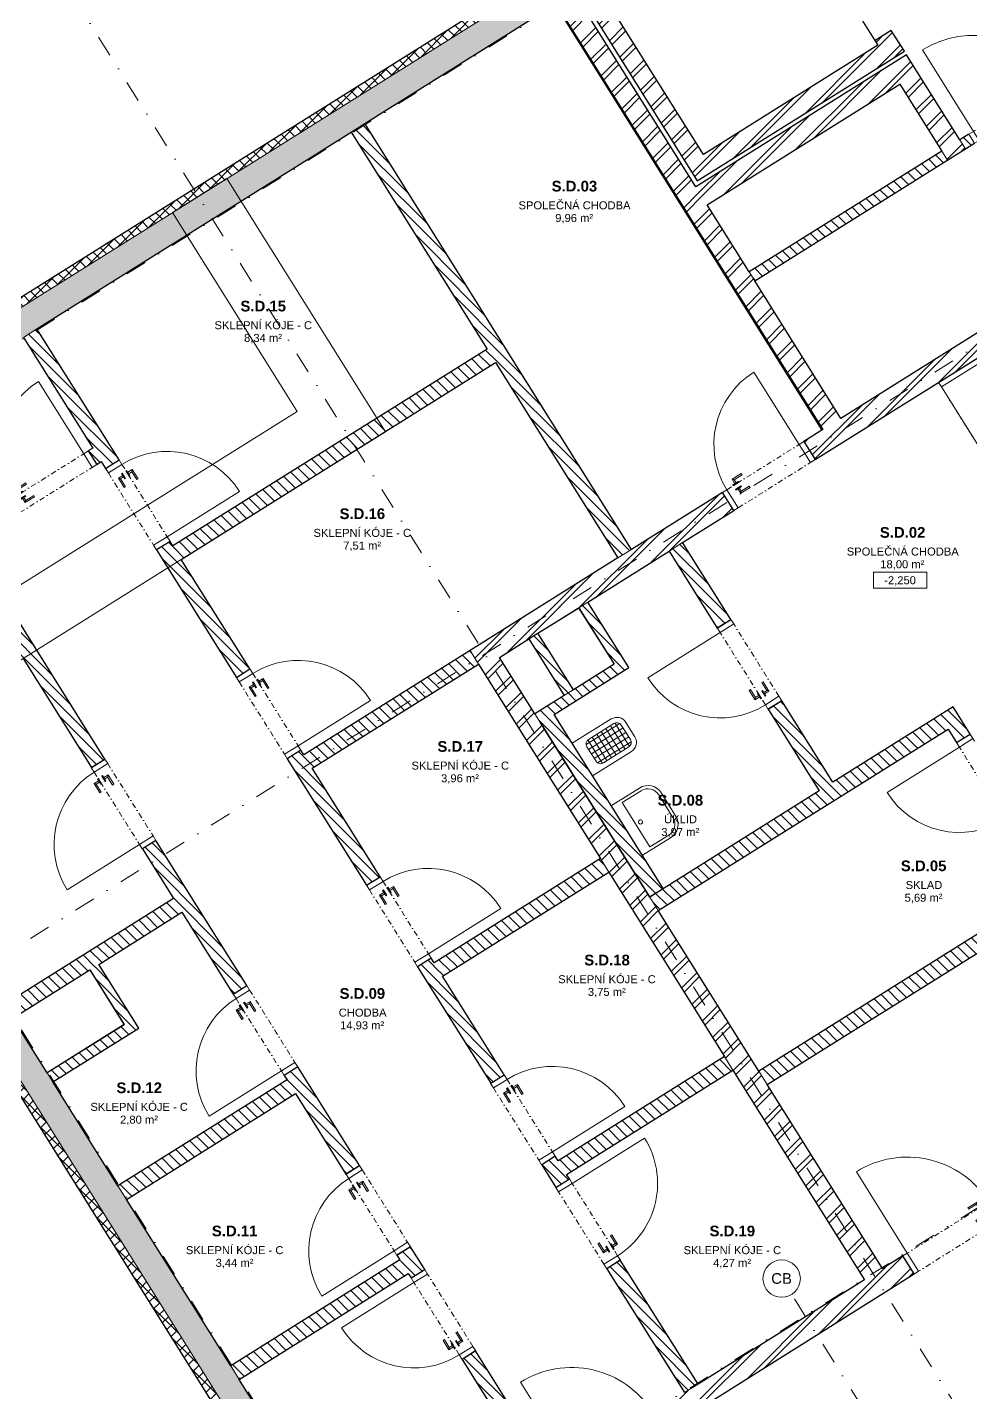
# Model space of a CAD drawing. Header units: millimetres. Extents: x -45447 to 28320, y -3247 to 72859.
# Drawn here: x -38150 to -29310, y 47419 to 60215 of the extents above; entities that cross this region are included whole.
import ezdxf

# ---------------------------------------------------------------- set-up
doc = ezdxf.new("R2010")
doc.units = ezdxf.units.MM
for name, pattern in [('HA_DashDot_10mm-S3mm', [500, 200, -150, 0, -150]), ('HA_DashDot_2_2mm-S0_6mm', [110, 50, -30, 0, -30]), ('HA_DashDot_4mm-S1mm', [200, 100, -50, 0, -50])]:
    doc.linetypes.add(name, pattern=pattern)
for name, color, linetype, lineweight in [('-UNDERLAY_A-AREA-____-IDEN', 252, 'Continuous', 9), ('-UNDERLAY_A-DOOR-____-OTLN', 252, 'Continuous', 9), ('-UNDERLAY_A-DOOR-FRAM-MCUT', 252, 'Continuous', 9), ('-UNDERLAY_A-FLOR-____-OTLN', 252, 'Continuous', 9), ('-UNDERLAY_A-FLOR-HRAL-OTLN', 252, 'Continuous', 9), ('-UNDERLAY_A-GENM-____-OTLN', 252, 'Continuous', 9), ('-UNDERLAY_A-WALL-____-MCUT', 252, 'Continuous', 9), ('-UNDERLAY_A-WALL-____-PATT', 252, 'Continuous', 25), ('-UNDERLAY_G-____-____-DIMS', 252, 'Continuous', 5), ('-UNDERLAY_I-WALL-____-MCUT', 252, 'Continuous', 25), ('-UNDERLAY_P-SANR-FIXT-OTLN', 252, 'Continuous', 9), ('-UNDERLAY_S-BEAM-____-OTLN', 252, 'Continuous', 9), ('-UNDERLAY_S-GRID-____-IDEN', 252, 'Continuous', 9), ('-UNDERLAY_S-GRID-____-OTLN', 252, 'Continuous', 5), ('-UNDERLAY_S-STRS-____-OTLN', 252, 'Continuous', 9), ('A-DOOR-____-MCUT', 252, 'HA_DashDot_2_2mm-S0_6mm', 9), ('A-DOOR-____-OTLN', 252, 'Continuous', 9)]:
    doc.layers.add(name, color=color, linetype=linetype, lineweight=lineweight)
doc.styles.add('Arial_1', font='arial.ttf', dxfattribs={"height": 100})
doc.styles.add('Arial_2', font='arial.ttf', dxfattribs={"height": 75})
doc.styles.add('Arial_B', font='arialbd.ttf', dxfattribs={"height": 100})
pattern_1 = [(45, (0, 0), (0, 106.06602), [75, -75]), (135, (0, 56.066), (-106.06602, 7e-15), [75, -75])]
pattern_2 = [(45, (0, 0), (-125.7236, 125.7236), []), (45, (0, 190.5), (-125.7236, 125.7236), [])]
pattern_3 = [(135, (0, 0), (-53.03301, -53.03301), [])]
pattern_4 = [(45, (0, 0), (-53.03301, 53.03301), []), (135, (0, 0), (-53.03301, -53.03301), [])]

# ---------------------------------------------------------------- blocks, each defined once
blk = doc.blocks.new('Top Rail Type - Top Rail_Internal_-1382702-1PP')
at = {"layer": '-UNDERLAY_A-FLOR-HRAL-OTLN'}
for p, q in [((-29610, 56887), (-28491, 57588)), ((-28491, 57588), (-28465, 57546)), ((-29584, 56845), (-28465, 57546)), ((-29610, 56887), (-29584, 56845))]:
    blk.add_line(p, q, dxfattribs=at)
blk = doc.blocks.new('HA_DR_Single_Swing_Solid - In_900x1970_SKLEP-1383690-1PP')
at = {"layer": '-UNDERLAY_A-DOOR-FRAM-MCUT'}
for p, q in [((-450, 100), (-500, 100)), ((-500, 100), (-500, -100)), ((-450, -100), (-450, 100)), ((500, 100), (450, 100)), ((450, 100), (450, -100)), ((500, -100), (500, 100)), ((-500, -100), (-450, -100)), ((450, -100), (500, -100))]:
    blk.add_line(p, q, dxfattribs=at)
at = {"layer": 'A-DOOR-____-MCUT'}
for p, q in [((-450, 100), (450, 100)), ((-450, -100), (450, -100))]:
    blk.add_line(p, q, dxfattribs=at)
at = {"layer": 'A-DOOR-____-OTLN'}
for p, q in [((-380, -52), (-320, -52)), ((-380, -52), (-380, -60)), ((-320, -60), (-380, -60)), ((-380, -100), (-320, -100)), ((-380, -100), (-380, -108)), ((-320, -108), (-380, -108)), ((-358, -3), (-358, -52)), ((-255, -3), (-358, -3)), ((-358, -108), (-358, -158)), ((-343, -52), (-343, -18)), ((-343, -18), (-255, -18)), ((-343, -143), (-343, -108)), ((-320, -60), (-320, -52)), ((-320, -108), (-320, -100)), ((-255, -3), (-255, -18)), ((-358, -158), (-255, -158)), ((-255, -143), (-343, -143)), ((-255, -143), (-255, -158))]:
    blk.add_line(p, q, dxfattribs=at)
at = {"layer": 'A-DOOR-____-OTLN', "lineweight": 5}
blk.add_line((450, -1000), (450, -100), dxfattribs=at)
blk.add_arc((450, -100), 900, 180, 270, dxfattribs=at)
at = {"layer": 'A-DOOR-____-OTLN'}
for points in [[(-343, -18), (-343, -18), (-343, -17), (-343, -17), (-343, -17), (-344, -16), (-344, -16), (-345, -15), (-345, -15), (-346, -14), (-347, -13), (-347, -13), (-348, -12), (-348, -12), (-349, -11), (-349, -11), (-350, -10), (-350, -10), (-350, -10), (-351, -9), (-351, -9), (-352, -8), (-352, -8), (-353, -7), (-353, -7), (-354, -6), (-354, -6), (-355, -5), (-355, -5), (-356, -4), (-356, -4), (-357, -3), (-357, -3), (-357, -3), (-358, -3), (-358, -3)], [(-358, -158), (-358, -158), (-357, -157), (-357, -157), (-357, -157), (-356, -156), (-356, -156), (-355, -155), (-355, -155), (-354, -154), (-353, -153), (-353, -153), (-352, -152), (-352, -152), (-351, -151), (-351, -151), (-350, -150), (-350, -150), (-350, -150), (-349, -149), (-349, -149), (-348, -148), (-348, -148), (-347, -147), (-347, -147), (-346, -146), (-346, -146), (-345, -145), (-345, -145), (-344, -144), (-344, -144), (-343, -143), (-343, -143), (-343, -143), (-343, -143), (-343, -143)]]:
    blk.add_open_spline(points, degree=3, knots=[0, 0, 0, 0, 0.083333, 0.125, 0.166667, 0.208333, 0.229167, 0.25, 0.291667, 0.333333, 0.354167, 0.375, 0.395833, 0.416667, 0.4375, 0.458333, 0.479167, 0.5, 0.520833, 0.541667, 0.5625, 0.583333, 0.604167, 0.625, 0.645833, 0.666667, 0.6875, 0.708333, 0.75, 0.770833, 0.791667, 0.833333, 0.875, 0.916667, 1, 1, 1, 1], dxfattribs=at)
blk = doc.blocks.new('HA_DR_Single_Swing_Solid - In_800x1970_SKLEP-V14-1PP')
at = {"layer": '-UNDERLAY_A-DOOR-FRAM-MCUT'}
for p, q in [((-400, 75), (-450, 75)), ((-450, 75), (-450, -75)), ((-400, -75), (-400, 75)), ((450, 75), (400, 75)), ((400, 75), (400, -75)), ((450, -75), (450, 75)), ((-450, -75), (-400, -75)), ((400, -75), (450, -75))]:
    blk.add_line(p, q, dxfattribs=at)
at = {"layer": 'A-DOOR-____-MCUT'}
for p, q in [((-400, 75), (400, 75)), ((-400, -75), (400, -75))]:
    blk.add_line(p, q, dxfattribs=at)
at = {"layer": 'A-DOOR-____-OTLN'}
for p, q in [((-308, 22), (-308, -27)), ((-205, 22), (-308, 22)), ((-293, -27), (-293, 7)), ((-293, 7), (-205, 7)), ((-205, 22), (-205, 7)), ((-330, -27), (-270, -27)), ((-330, -27), (-330, -35)), ((-270, -35), (-330, -35)), ((-330, -75), (-270, -75)), ((-330, -75), (-330, -83)), ((-270, -83), (-330, -83)), ((-308, -83), (-308, -133)), ((-293, -118), (-293, -83)), ((-205, -118), (-293, -118)), ((-270, -35), (-270, -27)), ((-270, -83), (-270, -75)), ((-205, -118), (-205, -133)), ((-308, -133), (-205, -133))]:
    blk.add_line(p, q, dxfattribs=at)
at = {"layer": 'A-DOOR-____-OTLN', "lineweight": 5}
blk.add_line((400, -875), (400, -75), dxfattribs=at)
blk.add_arc((400, -75), 800, 180, 270, dxfattribs=at)
at = {"layer": 'A-DOOR-____-OTLN'}
for points in [[(-293, 7), (-293, 7), (-293, 8), (-293, 8), (-293, 8), (-294, 9), (-294, 9), (-295, 10), (-295, 10), (-296, 11), (-297, 12), (-297, 12), (-298, 13), (-298, 13), (-299, 14), (-299, 14), (-300, 15), (-300, 15), (-300, 15), (-301, 16), (-301, 16), (-302, 17), (-302, 17), (-303, 18), (-303, 18), (-304, 19), (-304, 19), (-305, 20), (-305, 20), (-306, 21), (-306, 21), (-307, 22), (-307, 22), (-307, 22), (-308, 22), (-308, 22)], [(-308, -133), (-308, -133), (-307, -132), (-307, -132), (-307, -132), (-306, -131), (-306, -131), (-305, -130), (-305, -130), (-304, -129), (-303, -128), (-303, -128), (-302, -127), (-302, -127), (-301, -126), (-301, -126), (-300, -125), (-300, -125), (-300, -125), (-299, -124), (-299, -124), (-298, -123), (-298, -123), (-297, -122), (-297, -122), (-296, -121), (-296, -121), (-295, -120), (-295, -120), (-294, -119), (-294, -119), (-293, -118), (-293, -118), (-293, -118), (-293, -118), (-293, -118)]]:
    blk.add_open_spline(points, degree=3, knots=[0, 0, 0, 0, 0.083333, 0.125, 0.166667, 0.208333, 0.229167, 0.25, 0.291667, 0.333333, 0.354167, 0.375, 0.395833, 0.416667, 0.4375, 0.458333, 0.479167, 0.5, 0.520833, 0.541667, 0.5625, 0.583333, 0.604167, 0.625, 0.645833, 0.666667, 0.6875, 0.708333, 0.75, 0.770833, 0.791667, 0.833333, 0.875, 0.916667, 1, 1, 1, 1], dxfattribs=at)
blk = doc.blocks.new('HA_DR_Single_Swing_Solid - In_800x1970_SKLEP-V15-1PP')
at = {"layer": '-UNDERLAY_A-DOOR-FRAM-MCUT'}
for p, q in [((-450, -75), (-450, 75)), ((-450, 75), (-400, 75)), ((-400, 75), (-400, -75)), ((400, 75), (450, 75)), ((400, -75), (400, 75)), ((450, 75), (450, -75)), ((-400, -75), (-450, -75)), ((450, -75), (400, -75))]:
    blk.add_line(p, q, dxfattribs=at)
at = {"layer": 'A-DOOR-____-MCUT'}
for p, q in [((-400, 75), (400, 75)), ((-400, -75), (400, -75))]:
    blk.add_line(p, q, dxfattribs=at)
at = {"layer": 'A-DOOR-____-OTLN', "lineweight": 5}
blk.add_line((400, 875), (400, 75), dxfattribs=at)
at = {"layer": 'A-DOOR-____-OTLN'}
for p, q in [((-308, 132), (-308, 83)), ((-205, 132), (-308, 132)), ((-205, 132), (-205, 118)), ((-330, 83), (-270, 83)), ((-330, 83), (-330, 75)), ((-270, 75), (-330, 75)), ((-330, 35), (-270, 35)), ((-330, 35), (-330, 27)), ((-270, 27), (-330, 27)), ((-308, 27), (-308, -22)), ((-293, 83), (-293, 118)), ((-293, 118), (-205, 118)), ((-293, -8), (-293, 27)), ((-270, 75), (-270, 83)), ((-270, 27), (-270, 35)), ((-308, -22), (-205, -22)), ((-205, -8), (-293, -8)), ((-205, -8), (-205, -22))]:
    blk.add_line(p, q, dxfattribs=at)
at = {"layer": 'A-DOOR-____-OTLN', "lineweight": 5}
blk.add_arc((400, 75), 800, 90, 180, dxfattribs=at)
at = {"layer": 'A-DOOR-____-OTLN'}
for points in [[(-293, 118), (-293, 118), (-293, 118), (-293, 118), (-293, 118), (-294, 119), (-294, 119), (-295, 120), (-295, 120), (-296, 121), (-297, 122), (-297, 122), (-298, 123), (-298, 123), (-299, 124), (-299, 124), (-300, 125), (-300, 125), (-300, 125), (-301, 126), (-301, 126), (-302, 127), (-302, 127), (-303, 128), (-303, 128), (-304, 129), (-304, 129), (-305, 130), (-305, 130), (-306, 131), (-306, 131), (-307, 132), (-307, 132), (-307, 132), (-308, 132), (-308, 132)], [(-308, -22), (-308, -22), (-307, -22), (-307, -22), (-307, -22), (-306, -21), (-306, -21), (-305, -20), (-305, -20), (-304, -19), (-303, -18), (-303, -18), (-302, -17), (-302, -17), (-301, -16), (-301, -16), (-300, -15), (-300, -15), (-300, -15), (-299, -14), (-299, -14), (-298, -13), (-298, -13), (-297, -12), (-297, -12), (-296, -11), (-296, -11), (-295, -10), (-295, -10), (-294, -9), (-294, -9), (-293, -8), (-293, -8), (-293, -8), (-293, -8), (-293, -8)]]:
    blk.add_open_spline(points, degree=3, knots=[0, 0, 0, 0, 0.083333, 0.125, 0.166667, 0.208333, 0.229167, 0.25, 0.291667, 0.333333, 0.354167, 0.375, 0.395833, 0.416667, 0.4375, 0.458333, 0.479167, 0.5, 0.520833, 0.541667, 0.5625, 0.583333, 0.604167, 0.625, 0.645833, 0.666667, 0.6875, 0.708333, 0.75, 0.770833, 0.791667, 0.833333, 0.875, 0.916667, 1, 1, 1, 1], dxfattribs=at)
blk = doc.blocks.new('HA_DR_Single_Swing_Solid - In_800x1970_SKLEP-V16-1PP')
at = {"layer": '-UNDERLAY_A-DOOR-FRAM-MCUT'}
for p, q in [((-450, -100), (-450, 100)), ((-450, 100), (-400, 100)), ((-400, 100), (-400, -100)), ((400, 100), (450, 100)), ((400, -100), (400, 100)), ((450, 100), (450, -100)), ((-400, -100), (-450, -100)), ((450, -100), (400, -100))]:
    blk.add_line(p, q, dxfattribs=at)
at = {"layer": 'A-DOOR-____-MCUT'}
for p, q in [((-400, 100), (400, 100)), ((-400, -100), (400, -100))]:
    blk.add_line(p, q, dxfattribs=at)
at = {"layer": 'A-DOOR-____-OTLN', "lineweight": 5}
blk.add_line((400, 900), (400, 100), dxfattribs=at)
at = {"layer": 'A-DOOR-____-OTLN'}
for p, q in [((-308, 157), (-308, 108)), ((-205, 157), (-308, 157)), ((-293, 108), (-293, 143)), ((-293, 143), (-205, 143)), ((-205, 157), (-205, 143)), ((-330, 108), (-270, 108)), ((-330, 108), (-330, 100)), ((-270, 100), (-330, 100)), ((-330, 60), (-270, 60)), ((-330, 60), (-330, 52)), ((-270, 52), (-330, 52)), ((-308, 52), (-308, 3)), ((-308, 3), (-205, 3)), ((-293, 17), (-293, 52)), ((-205, 17), (-293, 17)), ((-270, 100), (-270, 108)), ((-270, 52), (-270, 60)), ((-205, 17), (-205, 3))]:
    blk.add_line(p, q, dxfattribs=at)
at = {"layer": 'A-DOOR-____-OTLN', "lineweight": 5}
blk.add_arc((400, 100), 800, 90, 180, dxfattribs=at)
at = {"layer": 'A-DOOR-____-OTLN'}
for points in [[(-293, 143), (-293, 143), (-293, 143), (-293, 143), (-293, 143), (-294, 144), (-294, 144), (-295, 145), (-295, 145), (-296, 146), (-297, 147), (-297, 147), (-298, 148), (-298, 148), (-299, 149), (-299, 149), (-300, 150), (-300, 150), (-300, 150), (-301, 151), (-301, 151), (-302, 152), (-302, 152), (-303, 153), (-303, 153), (-304, 154), (-304, 154), (-305, 155), (-305, 155), (-306, 156), (-306, 156), (-307, 157), (-307, 157), (-307, 157), (-308, 157), (-308, 157)], [(-308, 3), (-308, 3), (-307, 3), (-307, 3), (-307, 3), (-306, 4), (-306, 4), (-305, 5), (-305, 5), (-304, 6), (-303, 7), (-303, 7), (-302, 8), (-302, 8), (-301, 9), (-301, 9), (-300, 10), (-300, 10), (-300, 10), (-299, 11), (-299, 11), (-298, 12), (-298, 12), (-297, 13), (-297, 13), (-296, 14), (-296, 14), (-295, 15), (-295, 15), (-294, 16), (-294, 16), (-293, 17), (-293, 17), (-293, 17), (-293, 17), (-293, 17)]]:
    blk.add_open_spline(points, degree=3, knots=[0, 0, 0, 0, 0.083333, 0.125, 0.166667, 0.208333, 0.229167, 0.25, 0.291667, 0.333333, 0.354167, 0.375, 0.395833, 0.416667, 0.4375, 0.458333, 0.479167, 0.5, 0.520833, 0.541667, 0.5625, 0.583333, 0.604167, 0.625, 0.645833, 0.666667, 0.6875, 0.708333, 0.75, 0.770833, 0.791667, 0.833333, 0.875, 0.916667, 1, 1, 1, 1], dxfattribs=at)
blk = doc.blocks.new('HA_GM_Shaft_Rectangle _1_ - Default-1408909-1PP')
at = {"layer": '-UNDERLAY_A-GENM-____-OTLN'}
for p, q in [((0, -625), (0, 0)), ((0, 0), (875, 0)), ((875, 0), (875, -625)), ((875, -625), (0, -625))]:
    blk.add_line(p, q, dxfattribs=at)
blk = doc.blocks.new('HA_GM_Shaft_Rectangle _1_ - Default-1408910-1PP')
at = {"layer": '-UNDERLAY_A-GENM-____-OTLN'}
for p, q in [((0, -605), (0, 0)), ((0, 0), (850, 0)), ((850, 0), (850, -605)), ((850, -605), (0, -605))]:
    blk.add_line(p, q, dxfattribs=at)
blk = doc.blocks.new('HA_GM_Shaft_Rectangle _1_ - Default-1428535-1PP')
at = {"layer": '-UNDERLAY_A-GENM-____-OTLN'}
for p, q in [((0, -740), (0, 0)), ((0, 0), (2130, 0)), ((2130, 0), (2130, -740)), ((2130, -740), (0, -740))]:
    blk.add_line(p, q, dxfattribs=at)
blk = doc.blocks.new('HA_GM_Shaft_Rectangle _1_ - Default-1428495-1PP')
at = {"layer": '-UNDERLAY_A-GENM-____-OTLN'}
for p, q in [((0, -1600), (0, 0)), ((0, 0), (1930, 0)), ((1930, 0), (1930, -1600)), ((1930, -1600), (0, -1600))]:
    blk.add_line(p, q, dxfattribs=at)
blk = doc.blocks.new('HA_DR_Single_Swing_Solid - In_900x2100_sklenene-1432655-1PP')
at = {"layer": '-UNDERLAY_A-DOOR-FRAM-MCUT'}
for p, q in [((-450, 50), (-500, 50)), ((-500, 50), (-500, -50)), ((-450, -50), (-450, 50)), ((500, 50), (450, 50)), ((450, 50), (450, -50)), ((500, -50), (500, 50)), ((-500, -50), (-450, -50)), ((450, -50), (500, -50))]:
    blk.add_line(p, q, dxfattribs=at)
at = {"layer": 'A-DOOR-____-MCUT'}
for p, q in [((-450, 50), (450, 50)), ((-450, -50), (450, -50))]:
    blk.add_line(p, q, dxfattribs=at)
at = {"layer": 'A-DOOR-____-OTLN'}
for p, q in [((-358, 47), (-358, -2)), ((-255, 47), (-358, 47)), ((-343, -2), (-343, 32)), ((-343, 32), (-255, 32)), ((-255, 47), (-255, 32)), ((-380, -2), (-320, -2)), ((-380, -2), (-380, -10)), ((-320, -10), (-380, -10)), ((-380, -50), (-320, -50)), ((-380, -50), (-380, -58)), ((-320, -58), (-380, -58)), ((-358, -58), (-358, -108)), ((-358, -108), (-255, -108)), ((-343, -93), (-343, -58)), ((-255, -93), (-343, -93)), ((-320, -10), (-320, -2)), ((-320, -58), (-320, -50)), ((-255, -93), (-255, -108))]:
    blk.add_line(p, q, dxfattribs=at)
at = {"layer": 'A-DOOR-____-OTLN', "lineweight": 5}
blk.add_line((450, -950), (450, -50), dxfattribs=at)
blk.add_arc((450, -50), 900, 180, 270, dxfattribs=at)
at = {"layer": 'A-DOOR-____-OTLN'}
for points in [[(-343, 32), (-343, 32), (-343, 33), (-343, 33), (-343, 33), (-344, 34), (-344, 34), (-345, 35), (-345, 35), (-346, 36), (-347, 37), (-347, 37), (-348, 38), (-348, 38), (-349, 39), (-349, 39), (-350, 40), (-350, 40), (-350, 40), (-351, 41), (-351, 41), (-352, 42), (-352, 42), (-353, 43), (-353, 43), (-354, 44), (-354, 44), (-355, 45), (-355, 45), (-356, 46), (-356, 46), (-357, 47), (-357, 47), (-357, 47), (-358, 47), (-358, 47)], [(-358, -108), (-358, -108), (-357, -107), (-357, -107), (-357, -107), (-356, -106), (-356, -106), (-355, -105), (-355, -105), (-354, -104), (-353, -103), (-353, -103), (-352, -102), (-352, -102), (-351, -101), (-351, -101), (-350, -100), (-350, -100), (-350, -100), (-349, -99), (-349, -99), (-348, -98), (-348, -98), (-347, -97), (-347, -97), (-346, -96), (-346, -96), (-345, -95), (-345, -95), (-344, -94), (-344, -94), (-343, -93), (-343, -93), (-343, -93), (-343, -93), (-343, -93)]]:
    blk.add_open_spline(points, degree=3, knots=[0, 0, 0, 0, 0.083333, 0.125, 0.166667, 0.208333, 0.229167, 0.25, 0.291667, 0.333333, 0.354167, 0.375, 0.395833, 0.416667, 0.4375, 0.458333, 0.479167, 0.5, 0.520833, 0.541667, 0.5625, 0.583333, 0.604167, 0.625, 0.645833, 0.666667, 0.6875, 0.708333, 0.75, 0.770833, 0.791667, 0.833333, 0.875, 0.916667, 1, 1, 1, 1], dxfattribs=at)
blk = doc.blocks.new('ABMV_vylevka_WallHung - Default-1436201-1PP')
at = {"layer": '-UNDERLAY_P-SANR-FIXT-OTLN'}
for p, q in [((-5, 515), (255, 515)), ((25, 179), (25, 551)), ((45, 605), (205, 605)), ((205, 555), (45, 555)), ((75, 175), (75, 555)), ((125, 555), (125, 175)), ((175, 555), (175, 175)), ((225, 551), (225, 179)), ((-55, 75), (-55, 505)), ((-5, 505), (-5, 225)), ((-5, 465), (255, 465)), ((-5, 415), (255, 415)), ((255, 225), (255, 505)), ((305, 505), (305, 75)), ((-5, 365), (255, 365)), ((255, 315), (-5, 315)), ((255, 265), (-5, 265)), ((255, 215), (-5, 215)), ((45, 175), (205, 175))]:
    blk.add_line(p, q, dxfattribs=at)
for centre, radius, start, end in [((45, 505), 100, 90, 180), ((45, 505), 50, 90, 180), ((205, 505), 100, 360, 90), ((205, 505), 50, 360, 90), ((45, 225), 50, 180, 270), ((205, 225), 50, 270, 360)]:
    blk.add_arc(centre, radius, start, end, dxfattribs=at)
blk = doc.blocks.new('ABMV_WashBasin_Generic - 550x460-1437303-1PP')
at = {"layer": '-UNDERLAY_P-SANR-FIXT-OTLN'}
for p, q in [((250, 535), (0, 535)), ((-150, 385), (-150, 75)), ((-120, 175), (-120, 385)), ((0, 505), (250, 505)), ((370, 385), (370, 175)), ((400, 75), (400, 385)), ((370, 175), (-120, 175))]:
    blk.add_line(p, q, dxfattribs=at)
for centre, radius, start, end in [((0, 385), 150, 90, 180), ((250, 385), 150, 360, 90), ((0, 385), 120, 90, 180), ((250, 385), 120, 360, 90), ((125, 225), 20, 90, 270), ((125, 225), 20, 270, 90)]:
    blk.add_arc(centre, radius, start, end, dxfattribs=at)
blk = doc.blocks.new('Grid - Radius 3_5mm-353793-1PP')
at = {"layer": '-UNDERLAY_S-GRID-____-IDEN'}
blk.add_circle((0, 0), 3.5, dxfattribs=at)
blk = doc.blocks.new('Spot Elevations - Generic-448778-1PP')
at = {"layer": '-UNDERLAY_G-____-____-DIMS', "lineweight": 9}
for p, q in [((-5, 0), (-5, 3)), ((-5, 3), (5, 3)), ((5, 3), (5, 0)), ((5, 0), (-5, 0))]:
    blk.add_line(p, q, dxfattribs=at)

msp = doc.modelspace()

# ---------------------------------------------------------------- hatches: boundary and pattern name
at = {"layer": '-UNDERLAY_A-WALL-____-PATT', "lineweight": 5}
h = msp.add_hatch(dxfattribs=at)
h.set_pattern_fill('FP_1', color=256, style=0, pattern_type=2)
h.set_pattern_definition(pattern_2)
h.paths.add_polyline_path([(-30084, 59895), (-29931, 59990), (-30054, 60185), (-30206, 60090), (-30180, 60047)])
h.paths.add_polyline_path([(-30843, 61107), (-30691, 61202), (-30876, 61499), (-31029, 61403)])
h = msp.add_hatch(dxfattribs=at)
h.set_pattern_fill('FP_15', color=256, style=0, pattern_type=2)
h.set_pattern_definition(pattern_4)
h.paths.add_polyline_path([(-41473, 55546), (-33337, 60642), (-33379, 60710), (-41515, 55614)])
h = msp.add_hatch(dxfattribs=at)
h.set_pattern_fill('FP_2', color=256, style=0, pattern_type=2)
h.set_pattern_definition(pattern_1)
h.paths.add_polyline_path([(-41128, 55467), (-33026, 60542), (-33159, 60754), (-41261, 55679)])
h = msp.add_hatch(dxfattribs=at)
h.set_pattern_fill('FP_1', color=256, style=0, pattern_type=2)
h.set_pattern_definition(pattern_2)
h.paths.add_polyline_path([(-30695, 56444), (-30526, 56550), (-33026, 60542), (-33196, 60436), (-31384, 57543)])
h = msp.add_hatch(dxfattribs=at)
h.set_pattern_fill('FP_1', color=256, style=0, pattern_type=2)
h.set_pattern_definition(pattern_2)
h.paths.add_polyline_path([(-31968, 58927), (-31815, 59023), (-32665, 60379), (-32817, 60283), (-32526, 59818)])
h = msp.add_hatch(dxfattribs=at)
h.set_pattern_fill('FP_1', color=256, style=0, pattern_type=2)
h.set_pattern_definition(pattern_2)
h.paths.add_polyline_path([(-31872, 58775), (-30084, 59895), (-30180, 60047), (-31968, 58927)])
h = msp.add_hatch(dxfattribs=at)
h.set_pattern_fill('FP_3', color=256, style=0, pattern_type=2)
h.set_pattern_definition(pattern_3)
h.paths.add_polyline_path([(-29358, 59075), (-29273, 59128), (-29327, 59213), (-29411, 59160), (-29391, 59128)])
h.paths.add_polyline_path([(-28426, 59659), (-27833, 60031), (-27886, 60115), (-28479, 59744), (-28462, 59717)])
h = msp.add_hatch(dxfattribs=at)
h.set_pattern_fill('FP_1', color=256, style=0, pattern_type=2)
h.set_pattern_definition(pattern_2)
h.paths.add_polyline_path([(-31779, 58550), (-29804, 59787), (-29910, 59956), (-31885, 58720)])
h = msp.add_hatch(dxfattribs=at)
h.set_pattern_fill('FP_1', color=256, style=0, pattern_type=2)
h.set_pattern_definition(pattern_2)
h.paths.add_polyline_path([(-29528, 58969), (-29358, 59075), (-29804, 59787), (-29974, 59681), (-29581, 59054)])
h = msp.add_hatch(dxfattribs=at)
h.set_pattern_fill('FP_3', color=256, style=0, pattern_type=2)
h.set_pattern_definition(pattern_3)
h.paths.add_polyline_path([(-32615, 55242), (-32488, 55321), (-34988, 59313), (-35115, 59233), (-32632, 55269)])
h = msp.add_hatch(dxfattribs=at)
h.set_pattern_fill('FP_3', color=256, style=0, pattern_type=2)
h.set_pattern_definition(pattern_3)
h.paths.add_polyline_path([(-31333, 57838), (-29528, 58969), (-29581, 59054), (-31386, 57923)])
h = msp.add_hatch(dxfattribs=at)
h.set_pattern_fill('FP_1', color=256, style=0, pattern_type=2)
h.set_pattern_definition(pattern_2)
h.paths.add_polyline_path([(-33894, 54204), (-31530, 55685), (-31636, 55855), (-34000, 54374), (-33921, 54247)])
h.paths.add_polyline_path([(-30767, 56163), (-28322, 57694), (-28428, 57864), (-30873, 56332)])
h.paths.add_polyline_path([(-27475, 58225), (-26945, 58557), (-27051, 58727), (-27581, 58395), (-27543, 58335)])
h = msp.add_hatch(dxfattribs=at)
h.set_pattern_fill('FP_3', color=256, style=0, pattern_type=2)
h.set_pattern_definition(pattern_3)
h.paths.add_polyline_path([(-31992, 47419), (-31865, 47498), (-32593, 48660), (-32720, 48580), (-32635, 48446)])
h.paths.add_polyline_path([(-33198, 49343), (-33070, 49423), (-33203, 49634), (-33330, 49555)])
h.paths.add_polyline_path([(-33808, 50318), (-33681, 50397), (-34366, 51490), (-34493, 51411), (-33872, 50420)])
h.paths.add_polyline_path([(-34971, 52174), (-34843, 52253), (-35586, 53439), (-35714, 53360), (-34973, 52178)])
h.paths.add_polyline_path([(-36191, 54122), (-36064, 54202), (-36813, 55397), (-36940, 55317), (-36197, 54132)])
h.paths.add_polyline_path([(-37418, 56080), (-37290, 56160), (-38060, 57389), (-38187, 57309), (-37444, 56122)])
h = msp.add_hatch(dxfattribs=at)
h.set_pattern_fill('FP_3', color=256, style=0, pattern_type=2)
h.set_pattern_definition(pattern_3)
h.paths.add_polyline_path([(-36707, 55228), (-33762, 57072), (-33841, 57199), (-36786, 55355), (-36732, 55269)])
h = msp.add_hatch(dxfattribs=at)
h.set_pattern_fill('FP_3', color=256, style=0, pattern_type=2)
h.set_pattern_definition(pattern_3)
h.paths.add_polyline_path([(-38686, 55374), (-38263, 55639), (-38342, 55767), (-38766, 55501)])
h.paths.add_polyline_path([(-37500, 56117), (-37457, 56144), (-37537, 56271), (-37579, 56244), (-37503, 56122)])
h = msp.add_hatch(dxfattribs=at)
h.set_pattern_fill('FP_2', color=256, style=0, pattern_type=2)
h.set_pattern_definition(pattern_1)
h.paths.add_polyline_path([(-26336, 31380), (-26124, 31513), (-41261, 55679), (-41473, 55546), (-28477, 34799)])
h = msp.add_hatch(dxfattribs=at)
h.set_pattern_fill('FP_15', color=256, style=0, pattern_type=2)
h.set_pattern_definition(pattern_4)
h.paths.add_polyline_path([(-13643, 10964), (-13575, 11007), (-41515, 55614), (-41583, 55572), (-14326, 12055)])
h = msp.add_hatch(dxfattribs=at)
h.set_pattern_fill('FP_3', color=256, style=0, pattern_type=2)
h.set_pattern_definition(pattern_3)
h.paths.add_polyline_path([(-33348, 46569), (-33221, 46649), (-33949, 47811), (-34076, 47731), (-33811, 47308)])
h.paths.add_polyline_path([(-34554, 48494), (-34426, 48573), (-34559, 48785), (-34686, 48706), (-34580, 48536)])
h.paths.add_polyline_path([(-35164, 49468), (-35037, 49548), (-35615, 50472), (-35743, 50392), (-35236, 49583)])
h.paths.add_polyline_path([(-36220, 51155), (-36093, 51234), (-36945, 52595), (-37072, 52515), (-36304, 51289)])
h.paths.add_polyline_path([(-37550, 53278), (-37423, 53357), (-38766, 55501), (-38893, 55421), (-37551, 53279)])
h = msp.add_hatch(dxfattribs=at)
h.set_pattern_fill('FP_3', color=256, style=0, pattern_type=2)
h.set_pattern_definition(pattern_3)
h.paths.add_polyline_path([(-30729, 53060), (-30602, 53139), (-31080, 53902), (-31207, 53823), (-31044, 53563)])
h.paths.add_polyline_path([(-31685, 54585), (-31557, 54665), (-32009, 55385), (-32136, 55306), (-32113, 55269)])
h = msp.add_hatch(dxfattribs=at)
h.set_pattern_fill('FP_3', color=256, style=0, pattern_type=2)
h.set_pattern_definition(pattern_3)
h.paths.add_polyline_path([(-32652, 54245), (-32567, 54298), (-32899, 54828), (-32983, 54775), (-32772, 54437)])
h = msp.add_hatch(dxfattribs=at)
h.set_pattern_fill('FP_1', color=256, style=0, pattern_type=2)
h.set_pattern_definition(pattern_2)
h.paths.add_polyline_path([(-34827, 45407), (-32988, 46559), (-33094, 46728), (-34933, 45577)])
h.paths.add_polyline_path([(-32140, 47090), (-29839, 48531), (-29946, 48701), (-32246, 47259), (-32221, 47219)])
h.paths.add_polyline_path([(-28992, 49062), (-26975, 50325), (-27081, 50495), (-29098, 49231)])
h.paths.add_polyline_path([(-26127, 50856), (-24458, 51902), (-24564, 52071), (-26234, 51026), (-26168, 50920)])
h.paths.add_polyline_path([(-23610, 52433), (-23030, 52796), (-23136, 52966), (-23717, 52602)])
h.paths.add_polyline_path([(-22182, 53327), (-20509, 54376), (-20615, 54545), (-22289, 53497)])
h = msp.add_hatch(dxfattribs=at)
h.set_pattern_fill('FP_3', color=256, style=0, pattern_type=2)
h.set_pattern_definition(pattern_3)
h.paths.add_polyline_path([(-33118, 53953), (-33033, 54006), (-33365, 54536), (-33449, 54483)])
h = msp.add_hatch(dxfattribs=at)
h.set_pattern_fill('FP_3', color=256, style=0, pattern_type=2)
h.set_pattern_definition(pattern_3)
h.paths.add_polyline_path([(-35480, 53270), (-33921, 54247), (-34000, 54374), (-35560, 53397)])
h = msp.add_hatch(dxfattribs=at)
h.set_pattern_fill('FP_1', color=256, style=0, pattern_type=2)
h.set_pattern_definition(pattern_2)
h.paths.add_polyline_path([(-30306, 48475), (-30136, 48581), (-33725, 54310), (-33894, 54204), (-30570, 48898)])
h = msp.add_hatch(dxfattribs=at)
h.set_pattern_fill('FP_3', color=256, style=0, pattern_type=2)
h.set_pattern_definition(pattern_3)
h.paths.add_polyline_path([(-33340, 53696), (-32514, 54214), (-32567, 54298), (-33393, 53781)])
h = msp.add_hatch(dxfattribs=at)
h.set_pattern_fill('FP_3', color=256, style=0, pattern_type=2)
h.set_pattern_definition(pattern_3)
h.paths.add_polyline_path([(-32319, 52065), (-32192, 52145), (-33213, 53776), (-33340, 53696), (-32772, 52789)])
h = msp.add_hatch(dxfattribs=at)
h.set_pattern_fill('FP_3', color=256, style=0, pattern_type=2)
h.set_pattern_definition(pattern_3)
h.paths.add_polyline_path([(-32238, 51937), (-29522, 53638), (-29602, 53766), (-32318, 52064)])
h = msp.add_hatch(dxfattribs=at)
h.set_pattern_fill('FP_3', color=256, style=0, pattern_type=2)
h.set_pattern_definition(pattern_3)
h.paths.add_polyline_path([(-27420, 50282), (-27293, 50362), (-28838, 52828), (-28965, 52749), (-27694, 50720)])
h.paths.add_polyline_path([(-29443, 53511), (-29315, 53591), (-29475, 53845), (-29602, 53766), (-29522, 53638)])
h = msp.add_hatch(dxfattribs=at)
h.set_pattern_fill('FP_3', color=256, style=0, pattern_type=2)
h.set_pattern_definition(pattern_3)
h.paths.add_polyline_path([(-34260, 51321), (-32700, 52298), (-32780, 52425), (-34339, 51448)])
h = msp.add_hatch(dxfattribs=at)
h.set_pattern_fill('FP_3', color=256, style=0, pattern_type=2)
h.set_pattern_definition(pattern_3)
h.paths.add_polyline_path([(-31216, 50306), (-28500, 52007), (-28580, 52134), (-31296, 50433)])
h = msp.add_hatch(dxfattribs=at)
h.set_pattern_fill('FP_3', color=256, style=0, pattern_type=2)
h.set_pattern_definition(pattern_3)
h.paths.add_polyline_path([(-38285, 50929), (-36701, 51922), (-36780, 52049), (-38365, 51056)])
h = msp.add_hatch(dxfattribs=at)
h.set_pattern_fill('FP_3', color=256, style=0, pattern_type=2)
h.set_pattern_definition(pattern_3)
h.paths.add_polyline_path([(-37244, 50868), (-37159, 50921), (-37480, 51433), (-37565, 51380)])
h = msp.add_hatch(dxfattribs=at)
h.set_pattern_fill('FP_3', color=256, style=0, pattern_type=2)
h.set_pattern_definition(pattern_3)
h.paths.add_polyline_path([(-37911, 50332), (-37106, 50836), (-37159, 50921), (-37964, 50416)])
h = msp.add_hatch(dxfattribs=at)
h.set_pattern_fill('FP_3', color=256, style=0, pattern_type=2)
h.set_pattern_definition(pattern_3)
h.paths.add_polyline_path([(-33097, 49465), (-31538, 50442), (-31617, 50569), (-33177, 49592), (-33171, 49583)])
h = msp.add_hatch(dxfattribs=at)
h.set_pattern_fill('FP_3', color=256, style=0, pattern_type=2)
h.set_pattern_definition(pattern_3)
h.paths.add_polyline_path([(-37221, 49230), (-35636, 50222), (-35716, 50350), (-37301, 49357)])
h = msp.add_hatch(dxfattribs=at)
h.set_pattern_fill('FP_3', color=256, style=0, pattern_type=2)
h.set_pattern_definition(pattern_3)
h.paths.add_polyline_path([(-36165, 47543), (-34580, 48536), (-34660, 48663), (-36244, 47670)])

# ---------------------------------------------------------------- linework, layer by layer
at = {"layer": '-UNDERLAY_A-FLOR-____-OTLN'}
for p, q in [((-30843, 61107), (-30206, 60090)), ((-33204, 60430), (-30704, 56439))]:
    msp.add_line(p, q, dxfattribs=at)
at = {"layer": '-UNDERLAY_A-WALL-____-MCUT', "lineweight": 25}
for p, q in [((-17870, 70424), (-41583, 55572)), ((-41583, 55572), (-13600, 10897))]:
    msp.add_line(p, q, dxfattribs=at)
at = {"layer": '-UNDERLAY_A-WALL-____-MCUT'}
for p, q in [((-17896, 70314), (-41473, 55546)), ((-34988, 59313), (-35115, 59233)), ((-29411, 59160), (-29358, 59075)), ((-29528, 58969), (-29581, 59054)), ((-31386, 57923), (-31333, 57838)), ((-38060, 57389), (-38187, 57309)), ((-41473, 55546), (-13575, 11007)), ((-41473, 55546), (-26336, 31380)), ((-32615, 55242), (-32488, 55321)), ((-32009, 55385), (-32136, 55306)), ((-32899, 54828), (-32983, 54775)), ((-33365, 54536), (-33449, 54483)), ((-34000, 54374), (-33921, 54247)), ((-33393, 53781), (-33340, 53696)), ((-32700, 52298), (-32780, 52425)), ((-32318, 52064), (-32238, 51937)), ((-31538, 50442), (-31617, 50569)), ((-31296, 50433), (-31216, 50306)), ((-37964, 50416), (-37911, 50332)), ((-37301, 49357), (-37221, 49230)), ((-36244, 47670), (-36165, 47543)), ((-31992, 47419), (-31865, 47498))]:
    msp.add_line(p, q, dxfattribs=at)
at = {"layer": '-UNDERLAY_I-WALL-____-MCUT'}
for p, q in [((-34988, 59313), (-33196, 60436)), ((-33196, 60436), (-30695, 56444)), ((-31885, 58720), (-32968, 60448)), ((-32913, 60436), (-31872, 58775)), ((-31815, 59023), (-32665, 60379)), ((-30054, 60185), (-30206, 60090)), ((-29931, 59990), (-30054, 60185)), ((-30180, 60047), (-31815, 59023)), ((-30206, 60090), (-30180, 60047)), ((-29910, 59956), (-31885, 58720)), ((-31872, 58775), (-29931, 59990)), ((-29411, 59160), (-29910, 59956)), ((-31779, 58550), (-29974, 59681)), ((-29974, 59681), (-29581, 59054)), ((-32488, 55321), (-34988, 59313)), ((-38060, 57389), (-35115, 59233)), ((-35115, 59233), (-33841, 57199)), ((-31333, 57838), (-29273, 59128)), ((-29327, 59213), (-29411, 59160)), ((-29581, 59054), (-31386, 57923)), ((-31386, 57923), (-31779, 58550)), ((-28428, 57864), (-30526, 56550)), ((-30526, 56550), (-31333, 57838)), ((-30767, 56163), (-28322, 57694)), ((-37290, 56160), (-38060, 57389)), ((-38187, 57309), (-37537, 56271)), ((-33841, 57199), (-36786, 55355)), ((-36707, 55228), (-33762, 57072)), ((-33762, 57072), (-32615, 55242)), ((-30695, 56444), (-30873, 56332)), ((-30873, 56332), (-30767, 56163)), ((-37537, 56271), (-37579, 56244)), ((-37579, 56244), (-37500, 56117)), ((-37500, 56117), (-37457, 56144)), ((-37457, 56144), (-37418, 56080)), ((-37418, 56080), (-37290, 56160)), ((-31636, 55855), (-32488, 55321)), ((-31530, 55685), (-31636, 55855)), ((-32009, 55385), (-31530, 55685)), ((-37423, 53357), (-38686, 55374)), ((-36813, 55397), (-36940, 55317)), ((-36940, 55317), (-36191, 54122)), ((-36786, 55355), (-36813, 55397)), ((-32899, 54828), (-32136, 55306)), ((-32136, 55306), (-31685, 54585)), ((-31557, 54665), (-32009, 55385)), ((-36064, 54202), (-36707, 55228)), ((-32615, 55242), (-35560, 53397)), ((-33365, 54536), (-32983, 54775)), ((-32983, 54775), (-32652, 54245)), ((-32514, 54214), (-32899, 54828)), ((-31685, 54585), (-31557, 54665)), ((-33033, 54006), (-33365, 54536)), ((-33725, 54310), (-33449, 54483)), ((-33449, 54483), (-33118, 53953)), ((-38190, 54299), (-37550, 53278)), ((-33393, 53781), (-33725, 54310)), ((-36191, 54122), (-36064, 54202)), ((-35480, 53270), (-33921, 54247)), ((-33921, 54247), (-32780, 52425)), ((-33213, 53776), (-32514, 54214)), ((-32652, 54245), (-33033, 54006)), ((-33118, 53953), (-33393, 53781)), ((-31080, 53902), (-31207, 53823)), ((-30602, 53139), (-31080, 53902)), ((-32192, 52145), (-33213, 53776)), ((-31207, 53823), (-30729, 53060)), ((-29475, 53845), (-30602, 53139)), ((-29315, 53591), (-29475, 53845)), ((-32318, 52064), (-33340, 53696)), ((-33340, 53696), (-32319, 52065)), ((-32238, 51937), (-29522, 53638)), ((-29522, 53638), (-29443, 53511)), ((-29443, 53511), (-29315, 53591)), ((-35586, 53439), (-35714, 53360)), ((-35560, 53397), (-35586, 53439)), ((-37550, 53278), (-37423, 53357)), ((-35714, 53360), (-34971, 52174)), ((-34843, 52253), (-35480, 53270)), ((-30729, 53060), (-32318, 52064)), ((-36945, 52595), (-37072, 52515)), ((-36093, 51234), (-36945, 52595)), ((-37072, 52515), (-36780, 52049)), ((-32780, 52425), (-34339, 51448)), ((-34971, 52174), (-34843, 52253)), ((-34260, 51321), (-32700, 52298)), ((-32700, 52298), (-31617, 50569)), ((-32319, 52065), (-32192, 52145)), ((-28580, 52134), (-31296, 50433)), ((-36780, 52049), (-38365, 51056)), ((-31216, 50306), (-28500, 52007)), ((-37480, 51433), (-36701, 51922)), ((-36701, 51922), (-36220, 51155)), ((-31296, 50433), (-32238, 51937)), ((-34366, 51490), (-34493, 51411)), ((-34339, 51448), (-34366, 51490)), ((-38285, 50929), (-37565, 51380)), ((-37565, 51380), (-37244, 50868)), ((-37106, 50836), (-37480, 51433)), ((-34493, 51411), (-33808, 50318)), ((-33681, 50397), (-34260, 51321)), ((-36220, 51155), (-36093, 51234)), ((-37964, 50416), (-38285, 50929)), ((-37244, 50868), (-37964, 50416)), ((-37911, 50332), (-37106, 50836)), ((-31617, 50569), (-33177, 49592)), ((-35615, 50472), (-35743, 50392)), ((-35037, 49548), (-35615, 50472)), ((-33097, 49465), (-31538, 50442)), ((-31538, 50442), (-30306, 48475)), ((-37301, 49357), (-37911, 50332)), ((-35716, 50350), (-37301, 49357)), ((-35743, 50392), (-35716, 50350)), ((-33808, 50318), (-33681, 50397)), ((-30136, 48581), (-31216, 50306)), ((-37221, 49230), (-35636, 50222)), ((-35636, 50222), (-35164, 49468)), ((-35164, 49468), (-35037, 49548)), ((-33203, 49634), (-33330, 49555)), ((-33330, 49555), (-33198, 49343)), ((-33177, 49592), (-33203, 49634)), ((-33198, 49343), (-33070, 49423)), ((-33070, 49423), (-33097, 49465)), ((-36244, 47670), (-37221, 49230)), ((-34559, 48785), (-34686, 48706)), ((-34426, 48573), (-34559, 48785)), ((-34660, 48663), (-36244, 47670)), ((-34686, 48706), (-34660, 48663)), ((-32593, 48660), (-32720, 48580)), ((-31865, 47498), (-32593, 48660)), ((-29946, 48701), (-30136, 48581)), ((-29839, 48531), (-29946, 48701)), ((-36165, 47543), (-34580, 48536)), ((-34580, 48536), (-34554, 48494)), ((-34554, 48494), (-34426, 48573)), ((-32720, 48580), (-31992, 47419)), ((-32140, 47090), (-29839, 48531)), ((-30306, 48475), (-31865, 47498)), ((-33949, 47811), (-34076, 47731)), ((-34076, 47731), (-33348, 46569)), ((-33221, 46649), (-33949, 47811)), ((-34933, 45577), (-36165, 47543))]:
    msp.add_line(p, q, dxfattribs=at)
at = {"layer": '-UNDERLAY_S-BEAM-____-OTLN'}
for p, q in [((-36282, 58798), (-36790, 58479)), ((-34795, 56425), (-36282, 58798)), ((-35622, 56615), (-36790, 58479)), ((-37025, 55736), (-35622, 56615)), ((-35304, 56106), (-34795, 56425)), ((-36707, 55228), (-35304, 56106)), ((-37152, 55656), (-37025, 55736)), ((-40305, 53682), (-37152, 55656)), ((-36834, 55148), (-36707, 55228)), ((-39986, 53173), (-36834, 55148))]:
    msp.add_line(p, q, dxfattribs=at)
at = {"layer": '-UNDERLAY_S-GRID-____-OTLN', "linetype": 'HA_DashDot_10mm-S3mm', "lineweight": 9}
for p, q in [((-43998, 53657), (-15326, 71616)), ((-41936, 49285), (-12778, 67548)), ((-38300, 43480), (-9142, 61743)), ((-28351, 45542), (-38142, 61175)), ((-33054, 42596), (-42846, 58229)), ((-30324, 47280), (-30988, 48339))]:
    msp.add_line(p, q, dxfattribs=at)
at = {"layer": '-UNDERLAY_S-STRS-____-OTLN'}
msp.add_line((-29584, 56845), (-28828, 55638), dxfattribs=at)
at = {"layer": '-UNDERLAY_S-STRS-____-OTLN', "linetype": 'HA_DashDot_4mm-S1mm'}
msp.add_line((-29584, 56845), (-28828, 55638), dxfattribs=at)

# ---------------------------------------------------------------- block references
at = {"layer": '-UNDERLAY_A-DOOR-____-OTLN'}
for name, p, rotation in [('HA_DR_Single_Swing_Solid - In_900x2100_sklenene-1432655-1PP', (-28876, 59436), 212.0612494774556), ('HA_DR_Single_Swing_Solid - In_800x1970_SKLEP-V16-1PP', (-31202, 56009), 32.06124947745554), ('HA_DR_Single_Swing_Solid - In_800x1970_SKLEP-V15-1PP', (-37921, 55942), 32.0612494774555), ('HA_DR_Single_Swing_Solid - In_800x1970_SKLEP-V15-1PP', (-37115, 55739), 302.0623857557159), ('HA_DR_Single_Swing_Solid - In_800x1970_SKLEP-V15-1PP', (-31382, 54244), 122.0612494774555), ('HA_DR_Single_Swing_Solid - In_800x1970_SKLEP-V15-1PP', (-35889, 53781), 302.0623857557159), ('HA_DR_Single_Swing_Solid - In_800x1970_SKLEP-V15-1PP', (-29140, 53170), 122.0612494774555), ('HA_DR_Single_Swing_Solid - In_800x1970_SKLEP-V14-1PP', (-37248, 52936), 302.0623857557159), ('HA_DR_Single_Swing_Solid - In_800x1970_SKLEP-V15-1PP', (-34668, 51832), 302.0623857557159), ('HA_DR_Single_Swing_Solid - In_800x1970_SKLEP-V14-1PP', (-35918, 50813), 302.0623857557159), ('HA_DR_Single_Swing_Solid - In_800x1970_SKLEP-V15-1PP', (-33506, 49976), 302.0623857557159), ('HA_DR_Single_Swing_Solid - In_900x1970_SKLEP-1383690-1PP', (-29469, 48881), 212.0623857557162), ('HA_DR_Single_Swing_Solid - In_800x1970_SKLEP-V14-1PP', (-32895, 49001), 122.0623857557159), ('HA_DR_Single_Swing_Solid - In_800x1970_SKLEP-V14-1PP', (-34862, 49127), 302.0623857557159), ('HA_DR_Single_Swing_Solid - In_800x1970_SKLEP-V15-1PP', (-34251, 48152), 122.0623857557159), ('HA_DR_Single_Swing_Solid - In_900x1970_SKLEP-1383690-1PP', (-32617, 46909), 212.0623857557162)]:
    msp.add_blockref(name, p, dxfattribs=dict(at, rotation=rotation))
at = {"layer": '-UNDERLAY_A-FLOR-HRAL-OTLN'}
msp.add_blockref('Top Rail Type - Top Rail_Internal_-1382702-1PP', (0, 0), dxfattribs=at)
at = {"layer": '-UNDERLAY_A-GENM-____-OTLN', "lineweight": 5, "rotation": 32.06124947745553}
for name, p in [('HA_GM_Shaft_Rectangle _1_ - Default-1428495-1PP', (-32665, 60379)), ('HA_GM_Shaft_Rectangle _1_ - Default-1428535-1PP', (-31779, 58550)), ('HA_GM_Shaft_Rectangle _1_ - Default-1408909-1PP', (-33725, 54310)), ('HA_GM_Shaft_Rectangle _1_ - Default-1408910-1PP', (-38285, 50929))]:
    msp.add_blockref(name, p, dxfattribs=at)
at = {"layer": '-UNDERLAY_G-____-____-DIMS', "lineweight": 9, "xscale": 49.99999999999998, "yscale": 49.99999999999998, "zscale": 49.99999999999998}
msp.add_blockref('Spot Elevations - Generic-448778-1PP', (-29972, 54959), dxfattribs=at)
at = {"layer": '-UNDERLAY_P-SANR-FIXT-OTLN', "rotation": 302.0540172209292}
for name, p in [('ABMV_vylevka_WallHung - Default-1436201-1PP', (-33078, 53418)), ('ABMV_WashBasin_Generic - 550x460-1437303-1PP', (-32661, 52754))]:
    msp.add_blockref(name, p, dxfattribs=at)
at = {"layer": '-UNDERLAY_S-GRID-____-IDEN', "xscale": 49.99999999999998, "yscale": 49.99999999999998, "zscale": 49.99999999999998, "rotation": 32.06124947745563}
msp.add_blockref('Grid - Radius 3_5mm-353793-1PP', (-31081, 48488), dxfattribs=at)

# ---------------------------------------------------------------- texts
at = {"layer": '-UNDERLAY_A-AREA-____-IDEN', "lineweight": 5, "attachment_point": 1}
for s, insert, char_height, width, style in [('S.D.03', (-33237, 58776), 100, 529.11, 'Arial_B'), ('SPOLE', (-33547, 58584), 75, 424.89, 'Arial_2'), ('ČNÁ CHODBA', (-33196, 58584), 75, 849.79, 'Arial_2'), ('9,96 m²', (-33203, 58465), 75, 440.93, 'Arial_2'), ('S.D.15', (-36153, 57652), 100, 529.11, 'Arial_B'), ('SKLEPNÍ KÓJE - C', (-36396, 57460), 75, 1114.35, 'Arial_2'), ('8,34 m²', (-36119, 57341), 75, 440.93, 'Arial_2'), ('S.D.16', (-35224, 55706), 100, 529.11, 'Arial_B'), ('SKLEPNÍ KÓJE - C', (-35468, 55514), 75, 1114.35, 'Arial_2'), ('S.D.02', (-30161, 55531), 100, 529.11, 'Arial_B'), ('7,51 m²', (-35190, 55395), 75, 440.93, 'Arial_2'), ('SPOLE', (-30471, 55339), 75, 424.89, 'Arial_2'), ('ČNÁ CHODBA', (-30120, 55339), 75, 849.79, 'Arial_2'), ('S.D.17', (-34307, 53525), 100, 529.11, 'Arial_B'), ('SKLEPNÍ KÓJE - C', (-34550, 53333), 75, 1114.35, 'Arial_2'), ('3,96 m²', (-34273, 53214), 75, 440.93, 'Arial_2'), ('S.D.08', (-32244, 53021), 100, 529.11, 'Arial_B'), ('ÚKLID', (-32183, 52830), 75, 376.79, 'Arial_2'), ('3,97 m²', (-32209, 52711), 75, 440.93, 'Arial_2'), ('S.D.05', (-29964, 52406), 100, 529.11, 'Arial_B'), ('SKLAD', (-29919, 52214), 75, 416.88, 'Arial_2'), ('5,69 m²', (-29929, 52095), 75, 440.93, 'Arial_2'), ('S.D.18', (-32931, 51523), 100, 529.11, 'Arial_B'), ('SKLEPNÍ KÓJE - C', (-33175, 51331), 75, 1114.35, 'Arial_2'), ('S.D.09', (-35224, 51210), 100, 529.11, 'Arial_B'), ('3,75 m²', (-32897, 51212), 75, 440.93, 'Arial_2'), ('CHODBA', (-35232, 51018), 75, 545.15, 'Arial_2'), ('14,93 m²', (-35219, 50899), 75, 513.08, 'Arial_2'), ('S.D.12', (-37315, 50326), 100, 529.11, 'Arial_B'), ('SKLEPNÍ KÓJE - C', (-37559, 50135), 75, 1114.35, 'Arial_2'), ('2,80 m²', (-37281, 50015), 75, 440.93, 'Arial_2'), ('S.D.11', (-36421, 48984), 100, 529.11, 'Arial_B'), ('S.D.19', (-31757, 48984), 100, 529.11, 'Arial_B'), ('SKLEPNÍ KÓJE - C', (-36664, 48792), 75, 1114.35, 'Arial_2'), ('SKLEPNÍ KÓJE - C', (-32000, 48792), 75, 1114.35, 'Arial_2'), ('3,44 m²', (-36386, 48673), 75, 440.93, 'Arial_2'), ('4,27 m²', (-31723, 48673), 75, 440.93, 'Arial_2')]:
    msp.add_mtext(s, dxfattribs=dict(at, insert=insert, char_height=char_height, width=width, style=style))
at = {"layer": '-UNDERLAY_S-GRID-____-IDEN', "lineweight": 5, "insert": (-31179, 48539), "char_height": 100, "width": 240.51, "attachment_point": 1, "style": 'Arial_1'}
msp.add_mtext('CB', dxfattribs=at)

# ---------------------------------------------------------------- next in the draw order: texts
at = {"layer": '-UNDERLAY_G-____-____-DIMS', "lineweight": 9, "insert": (-30120, 55070), "char_height": 75, "width": 355.35, "attachment_point": 1, "line_spacing_factor": 0.941778, "style": 'Arial_2', "bg_fill": 3, "box_fill_scale": 1.25, "bg_fill_color": 256, "bg_fill_true_color": 13158600, "bg_fill_transparency": 0}
msp.add_mtext('-2,250', dxfattribs=at)

# ---------------------------------------------------------------- next in the draw order: texts
at = {"layer": '-UNDERLAY_A-AREA-____-IDEN', "lineweight": 5, "insert": (-30157, 55220), "char_height": 75, "width": 513.08, "attachment_point": 1, "style": 'Arial_2'}
msp.add_mtext('18,00 m²', dxfattribs=at)

doc.saveas('drawing.dxf')
